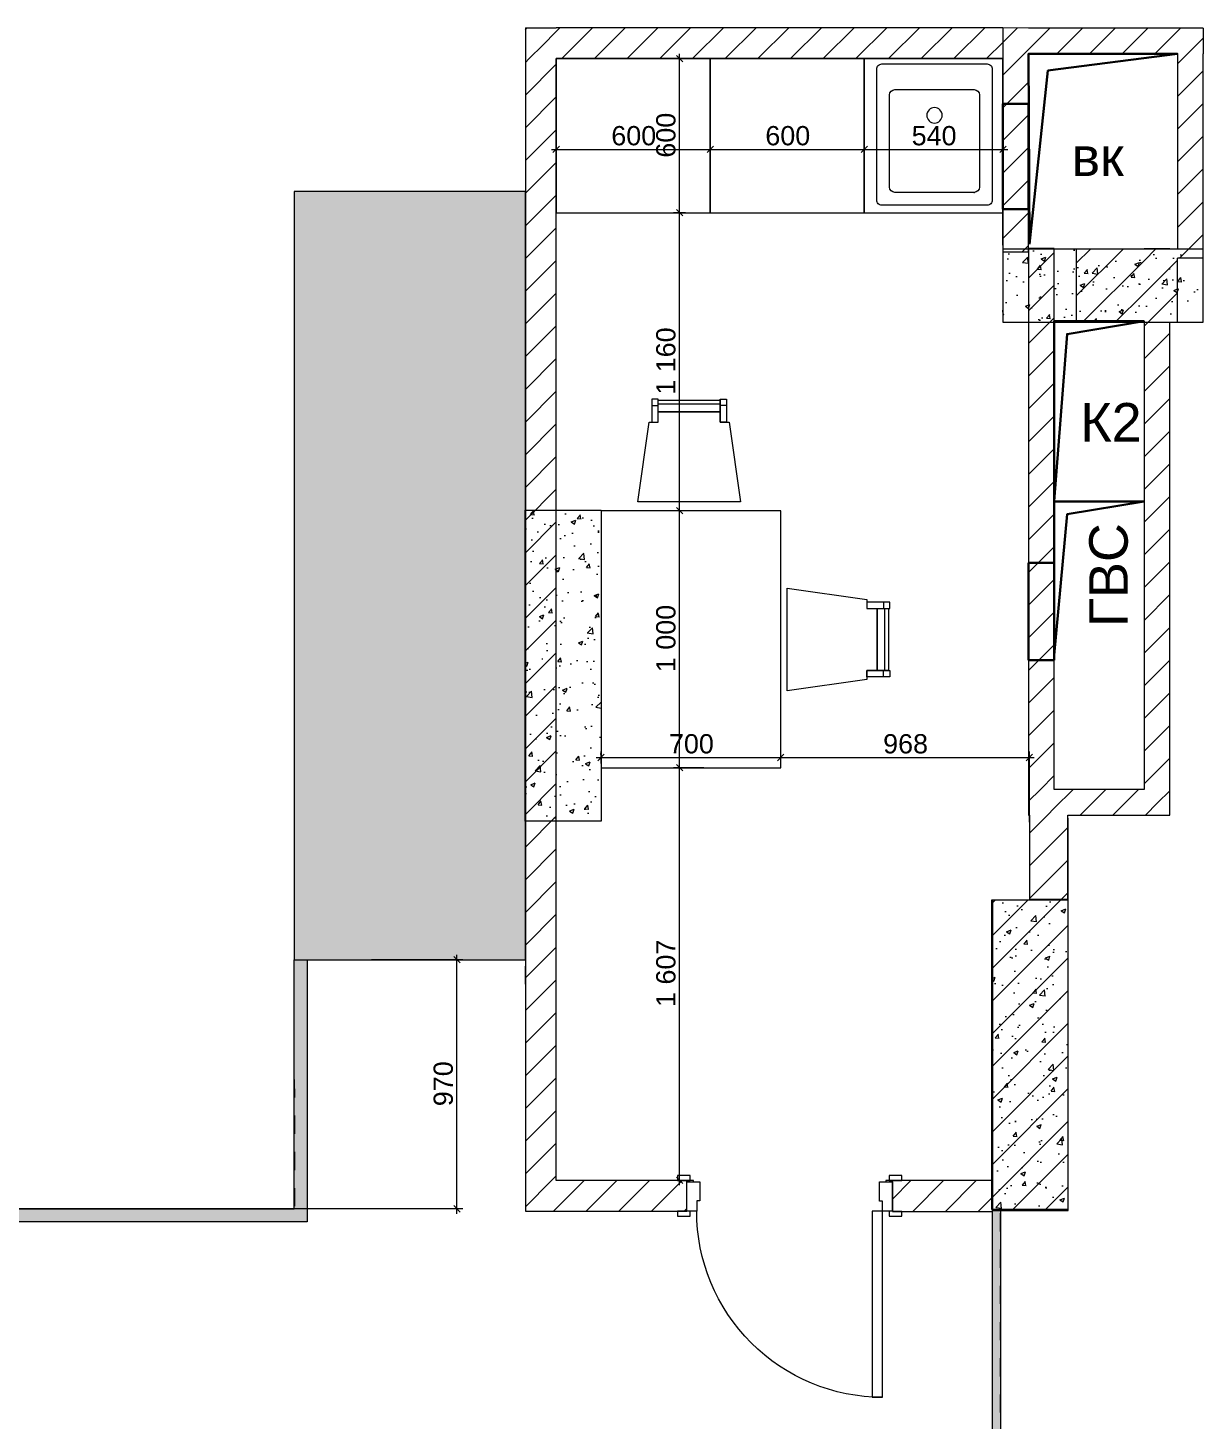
# Model space of a CAD drawing. Header units: millimetres. Extents: x 2336463 to 2579121, y 595385 to 778077.
# Drawn here: x 2428337 to 2432915, y 598859 to 604280 of the extents above; entities that cross this region are included whole.
import ezdxf

# ---------------------------------------------------------------- set-up
doc = ezdxf.new("R2010")
doc.units = ezdxf.units.MM
doc.header["$MEASUREMENT"] = 0
doc.linetypes.add('короткая штриховая', pattern=[141.111111, 70.555556, -70.555556])
for name, color, linetype in [('+возводимые стены', 7, 'Continuous'), ('1 Планировка', 7, 'Continuous'), ('1 Планировка размеры', 7, 'Continuous'), ('Интерьер - Мебель', 7, 'Continuous'), ('сит план', 7, 'Continuous')]:
    doc.layers.add(name, color=color, linetype=linetype)
for name, color, linetype, lineweight in [('+возводимые стены_Ном._пера__1', 7, 'Continuous', 13), ('+возводимые стены_Ном._пера__101', 252, 'Continuous', 5), ('1 Планировка_Ном._пера__1', 7, 'Continuous', 13), ('Двери ARCHICAD_Ном._пера__1', 7, 'Continuous', 13), ('Интерьер - Мебель_Ном._пера__1', 7, 'Continuous', 13), ('Конструктив - Стены Несущие_Ном._пера__21', 7, 'Continuous', 30), ('сит план_Ном._пера__1', 7, 'Continuous', 13), ('сит план_Ном._пера__21', 7, 'Continuous', 30)]:
    doc.layers.add(name, color=color, linetype=linetype, lineweight=lineweight)
for name, color, linetype, lineweight, true_color in [('+возводимые стены_Ном._пера__169', 7, 'Continuous', 5, 0x68b353), ('+возводимые стены_Ном._пера__242', 7, 'Continuous', 13, 0x1b55b5), ('1 Планировка размеры_Ном._пера__242', 7, 'Continuous', 13, 0x1b55b5), ('Интерьер - Мебель_Ном._пера__62', 7, 'Continuous', 25, 0xaaaaaa), ('сит план_Ном._пера__58', 7, 'Continuous', 5, 0xdf0000), ('сит план_Ном._пера__87', 7, 'Continuous', 20, 0x6a6a6a)]:
    doc.layers.add(name, color=color, linetype=linetype, lineweight=lineweight, true_color=true_color)
doc.styles.add('СГЕНЕРИР_СТИЛЬ_1', font='arial.ttf')
doc.dimstyles.new('СГЕНЕРИР_СТИЛЬ__1', dxfattribs={"dimtxt": 75, "dimasz": 23.75, "dimexe": 0.18, "dimexo": 300, "dimgap": 0, "dimtad": 1, "dimtih": 1, "dimtoh": 1, "dimdec": 0, "dimzin": 0, "dimdsep": 46, "dimtxsty": 'СГЕНЕРИР_СТИЛЬ_1', "dimblk": 'ARROWHEAD_6', "dimblk1": 'ARROWHEAD_6', "dimblk2": 'ARROWHEAD_6', "dimcen": 0.09, "dimclrd": 256, "dimclre": 256, "dimclrt": 256, "dimazin": 0, "dimtfac": 1, "dimtdec": 4, "dimtmove": 0, "dimatfit": 3, "dimfxl": 0, "dimtolj": 1, "dimtzin": 0, "dimarcsym": 0})
doc.dimstyles.new('СГЕНЕРИР_СТИЛЬ__2', dxfattribs={"dimtxt": 75, "dimasz": 23.75, "dimexe": 0.18, "dimexo": 300, "dimgap": 0, "dimtad": 1, "dimdec": 0, "dimzin": 0, "dimdsep": 46, "dimtxsty": 'СГЕНЕРИР_СТИЛЬ_1', "dimblk": 'ARROWHEAD_6', "dimblk1": 'ARROWHEAD_6', "dimblk2": 'ARROWHEAD_6', "dimcen": 0.09, "dimclrd": 256, "dimclre": 256, "dimclrt": 256, "dimazin": 0, "dimtfac": 1, "dimtdec": 4, "dimtmove": 0, "dimatfit": 3, "dimfxl": 0, "dimtolj": 1, "dimtzin": 0, "dimarcsym": 0})
pattern_1 = [(45, (2086872.015, 585813.69), (-63.639609, 63.639609), [])]
pattern_2 = [(50, (2086872.01, 585813.69), (-182.18467, 15.939086), [19.05, -209.55]), (355, (2086872.01, 585813.69), (-35.24342, 191.05685), [15.24, -167.64058]), (100.451445, (2086887.2, 585812.36), (146.94125, 175.11775), [16.19001, -178.09024]), (46.1842, (2086872.01, 585864.49), (-271.07904, 42.04233), [28.575, -314.325]), (96.63556, (2086894.6, 585860.98), (237.40413, 247.42612), [24.28502, -267.1356]), (351.18415, (2086872.01, 585864.49), (237.40413, 247.42612), [22.85997, -251.45973]), (21, (2086897.41, 585851.79), (-151.61439, 102.2652), [19.05, -209.55]), (326, (2086897.41, 585851.79), (61.80203, 184.18797), [15.24, -167.64]), (71.451445, (2086910.05, 585843.26), (213.41642, 81.92277), [16.19001, -178.08994]), (37.5, (2086872.015, 585813.686), (3.088603, 84.555039), [0, -165.608, 0, -170.18, 0, -168.275]), (7.5, (2086872.015, 585813.69), (66.819663, 100.180575), [0, -97.028, 0, -161.798, 0, -64.135]), (327.5, (2086815.37, 585813.686), (-135.590595, 5.728744), [0, -63.5, 0, -198.12, 0, -262.89]), (317.5, (2086789.97, 585813.69), (148.12918, 25.42649), [0, -82.55, 0, -131.572, 0, -186.69])]

# ---------------------------------------------------------------- blocks, each defined once
blk = doc.blocks.new('Перекрытие_143', base_point=(2430394.7, 603559.9))
at = {"layer": 'Интерьер - Мебель_Ном._пера__1', "color": 7, "linetype": 'Continuous', "lineweight": 13, "flags": 128}
blk.add_lwpolyline([(2430394.7, 603559.9), (2430994.7, 603559.9), (2430994.7, 604159.9), (2430394.7, 604159.9)], close=True, dxfattribs=at)
blk = doc.blocks.new('Перекрытие_144', base_point=(2430994.7, 603559.9))
at = {"layer": 'Интерьер - Мебель_Ном._пера__1', "color": 7, "linetype": 'Continuous', "lineweight": 13, "flags": 128}
blk.add_lwpolyline([(2430994.7, 603559.9), (2431594.7, 603559.9), (2431594.7, 604159.9), (2430994.7, 604159.9)], close=True, dxfattribs=at)
blk = doc.blocks.new('Перекрытие_145', base_point=(2431594.7, 603559.9))
at = {"layer": 'Интерьер - Мебель_Ном._пера__1', "color": 7, "linetype": 'Continuous', "lineweight": 13, "flags": 128}
blk.add_lwpolyline([(2431594.7, 603559.9), (2432134.7, 603559.9), (2432134.7, 604159.9), (2431594.7, 604159.9)], close=True, dxfattribs=at)
blk = doc.blocks.new('Перекрытие_146', base_point=(2430569.3, 602399.8))
at = {"layer": '1 Планировка_Ном._пера__1', "color": 7, "linetype": 'Continuous', "lineweight": 13, "flags": 128}
blk.add_lwpolyline([(2430569.3, 602399.8), (2430569.3, 601399.5), (2431269.3, 601399.5), (2431269.3, 602399.8)], close=True, dxfattribs=at)
blk = doc.blocks.new('Стена_537', base_point=(2432134.8, 604279.3))
at = {"layer": 'сит план_Ном._пера__87', "linetype": 'Continuous', "lineweight": 20, "true_color": 0x6a6a6a}
h = blk.add_hatch(dxfattribs=at)
h.set_pattern_fill('Блоки_Бетонные_Эффективные', color=251, style=0, pattern_type=2)
h.set_pattern_definition(pattern_1)
h.paths.add_polyline_path([(2432134.8, 604279.3), (2432134.2, 603408), (2432234.2, 603407.9), (2432234.8, 604279.2)])
at = {"layer": 'сит план_Ном._пера__1', "color": 7, "linetype": 'Continuous', "lineweight": 13, "flags": 128}
for points in [[(2432134.8, 604279.3), (2432134.2, 603408)], [(2432234.8, 604279.2), (2432134.8, 604279.3)], [(2432234.8, 604278.7), (2432234.8, 604279.2)], [(2432234.2, 603407.9), (2432234.8, 604178.7)], [(2432134.2, 603408), (2432234.2, 603407.9)]]:
    blk.add_lwpolyline(points, dxfattribs=at)
blk = doc.blocks.new('Стена_538', base_point=(2432134.8, 604278.7))
at = {"layer": 'сит план_Ном._пера__87', "linetype": 'Continuous', "lineweight": 20, "true_color": 0x6a6a6a}
h = blk.add_hatch(dxfattribs=at)
h.set_pattern_fill('Блоки_Бетонные_Эффективные', color=251, style=0, pattern_type=2)
h.set_pattern_definition(pattern_1)
h.paths.add_polyline_path([(2432814.7, 604278.7), (2432234.8, 604278.7), (2432234.8, 604178.7), (2432814.7, 604178.7)])
h = blk.add_hatch(dxfattribs=at)
h.set_pattern_fill('Блоки_Бетонные_Эффективные', color=251, style=0, pattern_type=2)
h.set_pattern_definition(pattern_1)
h.paths.add_polyline_path([(2432814.7, 604178.7), (2432914.7, 604178.7), (2432914.7, 604278.7)])
h = blk.add_hatch(dxfattribs=at)
h.set_pattern_fill('Блоки_Бетонные_Эффективные', color=251, style=0, pattern_type=2)
h.set_pattern_definition(pattern_1)
h.paths.add_polyline_path([(2432814.7, 604178.7), (2432914.7, 604278.7), (2432814.7, 604278.7)])
at = {"layer": 'сит план_Ном._пера__1', "color": 7, "linetype": 'Continuous', "lineweight": 13, "flags": 128}
for points in [[(2432914.7, 604278.7), (2432234.8, 604278.7)], [(2432914.7, 604278.7), (2432914.7, 604178.7)], [(2432234.8, 604178.7), (2432814.7, 604178.7)]]:
    blk.add_lwpolyline(points, dxfattribs=at)
blk = doc.blocks.new('Стена_539', base_point=(2432914.7, 604278.7))
at = {"layer": 'сит план_Ном._пера__87', "linetype": 'Continuous', "lineweight": 20, "true_color": 0x6a6a6a}
h = blk.add_hatch(dxfattribs=at)
h.set_pattern_fill('Блоки_Бетонные_Эффективные', color=251, style=0, pattern_type=2)
h.set_pattern_definition(pattern_1)
h.paths.add_polyline_path([(2432814.7, 604178.7), (2432814.5, 603383.7), (2432914.5, 603383.6), (2432914.7, 604178.7)])
at = {"layer": 'сит план_Ном._пера__1', "color": 7, "linetype": 'Continuous', "lineweight": 13, "flags": 128}
for points in [[(2432814.7, 604178.7), (2432814.6, 603418.7)], [(2432914.5, 603383.6), (2432914.7, 604178.7)], [(2432914.5, 603383.6), (2432814.5, 603383.7)]]:
    blk.add_lwpolyline(points, dxfattribs=at)
blk = doc.blocks.new('Стена_540', base_point=(2432420.7, 603418.7))
at = {"layer": 'сит план_Ном._пера__87', "linetype": 'Continuous', "lineweight": 20, "true_color": 0x6a6a6a}
h = blk.add_hatch(dxfattribs=at)
h.set_pattern_fill('Блоки_Бетонные_Эффективные', color=251, style=0, pattern_type=2)
h.set_pattern_definition(pattern_1)
h.paths.add_polyline_path([(2432684.7, 603133.7), (2432684.7, 603418.7), (2432420.7, 603418.7), (2432420.6, 603133.7)])
h = blk.add_hatch(dxfattribs=at)
h.set_pattern_fill('Блоки_Бетонные_Эффективные', color=251, style=0, pattern_type=2)
h.set_pattern_definition(pattern_1)
h.paths.add_polyline_path([(2432814.5, 603133.7), (2432814.6, 603418.7), (2432784.7, 603418.7), (2432784.7, 603133.7)])
at = {"layer": 'сит план_Ном._пера__1', "color": 7, "linetype": 'Continuous', "lineweight": 13, "flags": 128}
for points in [[(2432420.7, 603418.7), (2432420.6, 603133.7)], [(2432684.7, 603418.7), (2432420.7, 603418.7)], [(2432814.6, 603418.7), (2432784.7, 603418.7)], [(2432814.5, 603133.7), (2432814.5, 603383.7)], [(2432420.6, 603133.7), (2432684.7, 603133.7)], [(2432784.7, 603133.7), (2432814.5, 603133.7)]]:
    blk.add_lwpolyline(points, dxfattribs=at)
blk = doc.blocks.new('Стена_541', base_point=(2432234.7, 603420.7))
at = {"layer": 'сит план_Ном._пера__87', "linetype": 'Continuous', "lineweight": 20, "true_color": 0x6a6a6a}
h = blk.add_hatch(dxfattribs=at)
h.set_pattern_fill('Блоки_Бетонные_Эффективные', color=251, style=0, pattern_type=2)
h.set_pattern_definition(pattern_1)
h.paths.add_polyline_path([(2432334.7, 601314.7), (2432334.7, 603420.7), (2432234.7, 603420.7), (2432234.7, 601314.7)])
h = blk.add_hatch(dxfattribs=at)
h.set_pattern_fill('Блоки_Бетонные_Эффективные', color=251, style=0, pattern_type=2)
h.set_pattern_definition(pattern_1)
h.paths.add_polyline_path([(2432334.7, 601314.7), (2432234.7, 601214.7), (2432334.7, 601214.7)])
h = blk.add_hatch(dxfattribs=at)
h.set_pattern_fill('Блоки_Бетонные_Эффективные', color=251, style=0, pattern_type=2)
h.set_pattern_definition(pattern_1)
h.paths.add_polyline_path([(2432334.7, 601314.7), (2432234.7, 601314.7), (2432234.7, 601214.7)])
at = {"layer": 'сит план_Ном._пера__1', "color": 7, "linetype": 'Continuous', "lineweight": 13, "flags": 128}
for points in [[(2432234.7, 603420.7), (2432234.7, 601214.7)], [(2432334.7, 603420.7), (2432234.7, 603420.7)], [(2432334.7, 601314.7), (2432334.7, 603420.7)]]:
    blk.add_lwpolyline(points, dxfattribs=at)
blk = doc.blocks.new('Стена_542', base_point=(2432234.7, 601214.7))
at = {"layer": 'сит план_Ном._пера__87', "linetype": 'Continuous', "lineweight": 20, "true_color": 0x6a6a6a}
h = blk.add_hatch(dxfattribs=at)
h.set_pattern_fill('Блоки_Бетонные_Эффективные', color=251, style=0, pattern_type=2)
h.set_pattern_definition(pattern_1)
h.paths.add_polyline_path([(2432334.7, 601214.7), (2432684.7, 601214.7), (2432684.7, 601314.7), (2432334.7, 601314.7)])
h = blk.add_hatch(dxfattribs=at)
h.set_pattern_fill('Блоки_Бетонные_Эффективные', color=251, style=0, pattern_type=2)
h.set_pattern_definition(pattern_1)
h.paths.add_polyline_path([(2432784.7, 601314.7), (2432684.7, 601314.7), (2432784.7, 601214.7)])
h = blk.add_hatch(dxfattribs=at)
h.set_pattern_fill('Блоки_Бетонные_Эффективные', color=251, style=0, pattern_type=2)
h.set_pattern_definition(pattern_1)
h.paths.add_polyline_path([(2432784.7, 601214.7), (2432684.7, 601314.7), (2432684.7, 601214.7)])
at = {"layer": 'сит план_Ном._пера__1', "color": 7, "linetype": 'Continuous', "lineweight": 13, "flags": 128}
for points in [[(2432684.7, 601314.7), (2432334.7, 601314.7)], [(2432784.7, 601214.7), (2432784.7, 601314.7)], [(2432234.7, 601214.7), (2432237.7, 601214.7)], [(2432387.7, 601214.7), (2432784.7, 601214.7)]]:
    blk.add_lwpolyline(points, dxfattribs=at)
blk = doc.blocks.new('Стена_543', base_point=(2432784.7, 601214.7))
at = {"layer": 'сит план_Ном._пера__87', "linetype": 'Continuous', "lineweight": 20, "true_color": 0x6a6a6a}
h = blk.add_hatch(dxfattribs=at)
h.set_pattern_fill('Блоки_Бетонные_Эффективные', color=251, style=0, pattern_type=2)
h.set_pattern_definition(pattern_1)
h.paths.add_polyline_path([(2432784.7, 601314.7), (2432784.7, 603420.7), (2432684.7, 603420.7), (2432684.7, 601314.7)])
at = {"layer": 'сит план_Ном._пера__1', "color": 7, "linetype": 'Continuous', "lineweight": 13, "flags": 128}
for points in [[(2432684.7, 603420.7), (2432784.7, 603420.7)], [(2432684.7, 603133.7), (2432684.7, 601314.7)], [(2432784.7, 601314.7), (2432784.7, 603133.7)]]:
    blk.add_lwpolyline(points, dxfattribs=at)
blk = doc.blocks.new('Стена_544', base_point=(2432093.9, 600883.5))
at = {"layer": 'сит план_Ном._пера__87', "linetype": 'Continuous', "lineweight": 20, "true_color": 0x6a6a6a}
h = blk.add_hatch(dxfattribs=at)
h.set_pattern_fill('Блоки_Бетонные_Эффективные', color=251, style=0, pattern_type=2)
h.set_pattern_definition(pattern_1)
h.paths.add_polyline_path([(2432093.9, 600883.5), (2432093.9, 599675.5), (2432388.9, 599675.5), (2432388.9, 600883.5)])
at = {"layer": 'сит план_Ном._пера__1', "color": 7, "linetype": 'Continuous', "lineweight": 13, "flags": 128}
for points in [[(2432093.9, 600883.5), (2432093.9, 599675.5)], [(2432388.9, 600883.5), (2432093.9, 600883.5)], [(2432388.9, 599675.5), (2432388.9, 600883.5)], [(2432093.9, 599675.5), (2432388.9, 599675.5)]]:
    blk.add_lwpolyline(points, dxfattribs=at)
blk = doc.blocks.new('Стена_559', base_point=(2432387.7, 600887.5))
at = {"layer": '+возводимые стены_Ном._пера__169', "linetype": 'Continuous', "lineweight": 5, "true_color": 0x68b353}
h = blk.add_hatch(dxfattribs=at)
h.set_pattern_fill('Блоки_Бетонные_Эффективные', color=85, style=0, pattern_type=2)
h.set_pattern_definition(pattern_1)
h.paths.add_polyline_path([(2432387.7, 600887.5), (2432387.7, 601214.7), (2432237.7, 601214.7), (2432237.7, 600887.5)])
at = {"layer": '+возводимые стены_Ном._пера__101', "color": 252, "linetype": 'Continuous', "lineweight": 5, "flags": 128}
for points in [[(2432237.7, 601214.7), (2432237.7, 600887.5)], [(2432387.7, 600887.5), (2432387.7, 601214.7)], [(2432237.7, 600887.5), (2432387.7, 600887.5)]]:
    blk.add_lwpolyline(points, dxfattribs=at)
blk = doc.blocks.new('Стена_560', base_point=(2430394.7, 599672.8))
at = {"layer": '+возводимые стены_Ном._пера__169', "linetype": 'Continuous', "lineweight": 5, "true_color": 0x68b353}
h = blk.add_hatch(dxfattribs=at)
h.set_pattern_fill('Блоки_Бетонные_Эффективные', color=85, style=0, pattern_type=2)
h.set_pattern_definition(pattern_1)
h.paths.add_polyline_path([(2430394.7, 604279.9), (2430274.7, 604279.9), (2430394.7, 604159.9)])
h = blk.add_hatch(dxfattribs=at)
h.set_pattern_fill('Блоки_Бетонные_Эффективные', color=85, style=0, pattern_type=2)
h.set_pattern_definition(pattern_1)
h.paths.add_polyline_path([(2430274.7, 604159.9), (2430394.7, 604159.9), (2430274.7, 604279.9)])
h = blk.add_hatch(dxfattribs=at)
h.set_pattern_fill('Блоки_Бетонные_Эффективные', color=85, style=0, pattern_type=2)
h.set_pattern_definition(pattern_1)
h.paths.add_polyline_path([(2430274.7, 604159.9), (2430274.7, 599792.9), (2430394.7, 599792.8), (2430394.7, 604159.9)])
h = blk.add_hatch(dxfattribs=at)
h.set_pattern_fill('Блоки_Бетонные_Эффективные', color=85, style=0, pattern_type=2)
h.set_pattern_definition(pattern_1)
h.paths.add_polyline_path([(2430394.7, 599792.8), (2430274.7, 599792.9), (2430274.7, 599672.9)])
h = blk.add_hatch(dxfattribs=at)
h.set_pattern_fill('Блоки_Бетонные_Эффективные', color=85, style=0, pattern_type=2)
h.set_pattern_definition(pattern_1)
h.paths.add_polyline_path([(2430394.7, 599792.8), (2430274.7, 599672.9), (2430394.7, 599672.8)])
at = {"layer": '+возводимые стены_Ном._пера__101', "color": 252, "linetype": 'Continuous', "lineweight": 5, "flags": 128}
for points in [[(2430274.7, 604279.9), (2430394.7, 604279.9)], [(2430274.7, 604279.9), (2430274.7, 599672.9)], [(2430394.7, 599792.8), (2430394.7, 604159.9)], [(2430274.7, 599672.9), (2430394.7, 599672.8)]]:
    blk.add_lwpolyline(points, dxfattribs=at)
blk = doc.blocks.new('Стена_562', base_point=(2432134.8, 604279.9))
at = {"layer": '+возводимые стены_Ном._пера__169', "linetype": 'Continuous', "lineweight": 5, "true_color": 0x68b353}
h = blk.add_hatch(dxfattribs=at)
h.set_pattern_fill('Блоки_Бетонные_Эффективные', color=85, style=0, pattern_type=2)
h.set_pattern_definition(pattern_1)
h.paths.add_polyline_path([(2430394.7, 604159.9), (2432134.8, 604159.9), (2432134.8, 604279.9), (2430394.7, 604279.9)])
at = {"layer": '+возводимые стены_Ном._пера__101', "color": 252, "linetype": 'Continuous', "lineweight": 5, "flags": 128}
for points in [[(2432134.8, 604279.9), (2430394.7, 604279.9)], [(2432134.8, 604279.9), (2432134.8, 604159.9)], [(2430394.7, 604159.9), (2432134.8, 604159.9)]]:
    blk.add_lwpolyline(points, dxfattribs=at)
blk = doc.blocks.new('Однопольная Дверь 25_4')
at = {"layer": 'Двери ARCHICAD_Ном._пера__1', "color": 7, "linetype": 'Continuous', "lineweight": 13}
for p, q in [((322, 0), (322, 724)), ((322, 724), (362, 724)), ((362, 724), (362, 0)), ((-437, 0), (-437, 19)), ((-437, 19), (-387, 19)), ((-387, 0), (-437, 0)), ((-400, 0), (-437, 0)), ((-400, 0), (-437, 0)), ((-362, 0), (-400, 0)), ((-400, 0), (-400, -115)), ((-400, 0), (-400, -115)), ((-400, 0), (-400, -115)), ((-387, 19), (-387, 0)), ((-362, -40), (-362, 0)), ((362, 0), (322, 0)), ((400, 0), (362, 0)), ((362, 0), (362, -40)), ((387, 19), (437, 19)), ((387, 0), (387, 19)), ((437, 0), (387, 0)), ((400, -115), (400, 0)), ((400, 0), (400, -115)), ((400, 0), (400, -115)), ((400, 0), (437, 0)), ((400, 0), (437, 0)), ((437, 19), (437, 0)), ((-350, -40), (-362, -40)), ((-350, -115), (-350, -40)), ((362, -40), (350, -40)), ((350, -40), (350, -115)), ((-437, -139), (-437, -120)), ((-437, -120), (-387, -120)), ((-400, -120), (-437, -120)), ((-400, -120), (-437, -120)), ((-387, -139), (-437, -139)), ((-400, -120), (-400, -115)), ((-400, -115), (-375, -115)), ((-400, -115), (-350, -115)), ((-400, -115), (-400, -120)), ((-400, -115), (-400, -120)), ((-375, -120), (-400, -120)), ((-387, -120), (-387, -139)), ((-375, -115), (-375, -120)), ((350, -115), (400, -115)), ((375, -120), (375, -115)), ((375, -115), (400, -115)), ((400, -120), (375, -120)), ((387, -120), (437, -120)), ((387, -139), (387, -120)), ((437, -139), (387, -139)), ((400, -115), (400, -120)), ((400, -115), (400, -120)), ((400, -115), (400, -120)), ((400, -120), (437, -120)), ((400, -120), (437, -120)), ((437, -120), (437, -139))]:
    blk.add_line(p, q, dxfattribs=at)
blk.add_arc((362, 0), 724, 90, 180, dxfattribs=at)
blk = doc.blocks.new('Стена_565', base_point=(2430394.7, 599672.8))
at = {"layer": '+возводимые стены_Ном._пера__169', "linetype": 'Continuous', "lineweight": 5, "true_color": 0x68b353}
h = blk.add_hatch(dxfattribs=at)
h.set_pattern_fill('Блоки_Бетонные_Эффективные', color=85, style=0, pattern_type=2)
h.set_pattern_definition(pattern_1)
h.paths.add_polyline_path([(2430394.7, 599672.8), (2430904.1, 599672.6), (2430904.2, 599792.6), (2430394.7, 599792.8)])
h = blk.add_hatch(dxfattribs=at)
h.set_pattern_fill('Блоки_Бетонные_Эффективные', color=85, style=0, pattern_type=2)
h.set_pattern_definition(pattern_1)
h.paths.add_polyline_path([(2431704.1, 599672.3), (2432093.6, 599672.2), (2432093.6, 599792.2), (2431704.2, 599792.3)])
at = {"layer": '+возводимые стены_Ном._пера__101', "color": 252, "linetype": 'Continuous', "lineweight": 5}
for p, q in [((2430904.2, 599792.6), (2430867.2, 599792.6)), ((2430904.1, 599672.6), (2430904.2, 599787.6)), ((2430904.2, 599787.6), (2430904.2, 599792.6)), ((2431704.1, 599672.3), (2431704.2, 599787.3)), ((2431704.2, 599792.3), (2431741.2, 599792.3)), ((2431704.2, 599787.3), (2431704.2, 599792.3)), ((2430904.1, 599672.6), (2430867.1, 599672.6)), ((2431704.1, 599672.3), (2431741.1, 599672.3))]:
    blk.add_line(p, q, dxfattribs=at)
at = {"layer": '+возводимые стены_Ном._пера__101', "color": 252, "linetype": 'Continuous', "lineweight": 5, "flags": 128}
for points in [[(2430904.2, 599792.6), (2430394.7, 599792.8)], [(2432093.6, 599792.2), (2431704.2, 599792.3)], [(2432093.6, 599672.2), (2432093.6, 599792.2)], [(2430394.7, 599672.8), (2430904.1, 599672.6)], [(2431704.1, 599672.3), (2432093.6, 599672.2)]]:
    blk.add_lwpolyline(points, dxfattribs=at)
at = {"layer": 'Двери ARCHICAD_Ном._пера__1', "color": 7, "linetype": 'Continuous', "lineweight": 13, "xscale": -1, "zscale": 1000, "rotation": 179.978115792161}
blk.add_blockref('Однопольная Дверь 25_4', (2431304.1, 599672.5), dxfattribs=at)
blk = doc.blocks.new('Мойка Обычная 25_3')
at = {"layer": 'Интерьер - Мебель_Ном._пера__1', "color": 7, "linetype": 'Continuous', "lineweight": 13}
for p, q in [((380, 450), (70, 450)), ((50, 430), (50, 70)), ((400, 70), (400, 430)), ((70, 50), (380, 50))]:
    blk.add_line(p, q, dxfattribs=at)
at = {"layer": 'Интерьер - Мебель_Ном._пера__1', "color": 7, "linetype": 'Continuous', "lineweight": 13, "flags": 128}
blk.add_lwpolyline([(20, 0), (430, 0, 0.414214), (450, 20), (450, 530, 0.414214), (430, 550), (20, 550, 0.414214), (0, 530), (0, 20, 0.414214)], format="xyb", close=True, dxfattribs=at)
at = {"layer": 'Интерьер - Мебель_Ном._пера__1', "color": 7, "linetype": 'Continuous', "lineweight": 13}
blk.add_circle((225, 350), 30, dxfattribs=at)
for centre, start, end in [((70, 430), 90, 180), ((380, 430), 0, 90), ((70, 70), 180, 270), ((380, 70), 270, 0)]:
    blk.add_arc(centre, 20, start, end, dxfattribs=at)
blk.add_point((70, 50), dxfattribs=at)
blk = doc.blocks.new('Обеденный Стул 01 25')
at = {"layer": '1 Планировка_Ном._пера__1', "color": 7, "linetype": 'Continuous', "lineweight": 13}
for p, q in [((79.4, 380), (320.6, 380)), ((54.4, 375), (79.4, 375)), ((345.6, 375), (320.6, 375))]:
    blk.add_line(p, q, dxfattribs=at)
at = {"layer": '1 Планировка_Ном._пера__1', "color": 7, "linetype": 'Continuous', "lineweight": 13, "flags": 128}
for points in [[(54.4, 310), (79.4, 310), (79.4, 400), (54.4, 400)], [(79.4, 350), (320.6, 350), (320.6, 395), (79.4, 395)], [(345.6, 310), (320.6, 310), (320.6, 400), (345.6, 400)], [(0, 0), (400, 0), (355.7, 310), (320.6, 310), (320.6, 350), (79.4, 350), (79.4, 310), (44.3, 310)]]:
    blk.add_lwpolyline(points, close=True, dxfattribs=at)
blk = doc.blocks.new('*D3243', base_point=(2086872, 585813.7))
at = {"layer": '1 Планировка размеры_Ном._пера__242', "color": 152, "linetype": 'Continuous', "lineweight": 13, "true_color": 0x1b55b5}
for p, q in [((2430376, 603806.5), (2430394.7, 603806.5)), ((2430407.2, 603819), (2430382.2, 603794)), ((2430394.7, 599972.8), (2430394.7, 603830)), ((2430394.7, 603806.5), (2430994.7, 603806.5)), ((2431007.2, 603819), (2430982.2, 603794)), ((2430994.7, 603783.1), (2430994.7, 603830))]:
    blk.add_line(p, q, dxfattribs=at)
at = {"layer": '1 Планировка размеры_Ном._пера__242', "color": 152, "lineweight": 13, "true_color": 0x1b55b5, "insert": (2430609.4, 603821.5), "char_height": 75, "attachment_point": 7, "style": 'СГЕНЕРИР_СТИЛЬ_1'}
blk.add_mtext('\\A1;{\\pql;\\fArial|b0|i0|c204|p38;600}', dxfattribs=at)
blk = doc.blocks.new('ARROWHEAD_6')
at = {"color": 0, "linetype": 'Continuous', "lineweight": 0}
for p, q in [((0, 0), (-1, 0)), ((-0.5, -0.5), (0.5, 0.5))]:
    blk.add_line(p, q, dxfattribs=at)
blk = doc.blocks.new('*D3244', base_point=(2086872, 585813.7))
at = {"layer": '1 Планировка размеры_Ном._пера__242', "color": 152, "linetype": 'Continuous', "lineweight": 13, "true_color": 0x1b55b5}
for p, q in [((2431007.2, 603819), (2430982.2, 603794)), ((2430994.7, 603783.1), (2430994.7, 603830)), ((2430994.7, 603806.5), (2431594.7, 603806.5)), ((2431607.2, 603819), (2431582.2, 603794)), ((2431594.7, 603783.1), (2431594.7, 603830))]:
    blk.add_line(p, q, dxfattribs=at)
at = {"layer": '1 Планировка размеры_Ном._пера__242', "color": 152, "lineweight": 13, "true_color": 0x1b55b5, "insert": (2431209.4, 603821.5), "char_height": 75, "attachment_point": 7, "style": 'СГЕНЕРИР_СТИЛЬ_1'}
blk.add_mtext('\\A1;{\\pql;\\fArial|b0|i0|c204|p38;600}', dxfattribs=at)
blk = doc.blocks.new('*D3245', base_point=(2086872, 585813.7))
at = {"layer": '1 Планировка размеры_Ном._пера__242', "color": 152, "linetype": 'Continuous', "lineweight": 13, "true_color": 0x1b55b5}
for p, q in [((2431607.2, 603819), (2431582.2, 603794)), ((2431594.7, 603783.1), (2431594.7, 603830)), ((2431594.7, 603806.5), (2432134.7, 603806.5)), ((2432122.2, 603794), (2432147.2, 603819)), ((2432134.7, 603433.7), (2432134.7, 603830)), ((2432134.7, 603806.5), (2432153.5, 603806.5))]:
    blk.add_line(p, q, dxfattribs=at)
at = {"layer": '1 Планировка размеры_Ном._пера__242', "color": 152, "lineweight": 13, "true_color": 0x1b55b5, "insert": (2431779.3, 603821.5), "char_height": 75, "attachment_point": 7, "style": 'СГЕНЕРИР_СТИЛЬ_1'}
blk.add_mtext('\\A1;{\\pql;\\fArial|b0|i0|c204|p38;540}', dxfattribs=at)
blk = doc.blocks.new('*D3246', base_point=(2086872, 585813.7))
at = {"layer": '1 Планировка размеры_Ном._пера__242', "color": 152, "linetype": 'Continuous', "lineweight": 13, "true_color": 0x1b55b5}
for p, q in [((2430569.3, 601415.6), (2430569.3, 601462.5)), ((2431269.3, 601415.6), (2431269.3, 601462.5)), ((2430550.6, 601439.1), (2430569.3, 601439.1)), ((2430581.8, 601451.6), (2430556.8, 601426.6)), ((2430569.3, 601439.1), (2431269.3, 601439.1)), ((2431281.8, 601451.6), (2431256.8, 601426.6))]:
    blk.add_line(p, q, dxfattribs=at)
at = {"layer": '1 Планировка размеры_Ном._пера__242', "color": 152, "lineweight": 13, "true_color": 0x1b55b5, "insert": (2430834, 601454.1), "char_height": 75, "attachment_point": 7, "style": 'СГЕНЕРИР_СТИЛЬ_1'}
blk.add_mtext('\\A1;{\\pql;\\fArial|b0|i0|c204|p38;700}', dxfattribs=at)
blk = doc.blocks.new('*D3247', base_point=(2086872, 585813.7))
at = {"layer": '1 Планировка размеры_Ном._пера__242', "color": 152, "linetype": 'Continuous', "lineweight": 13, "true_color": 0x1b55b5}
for p, q in [((2431269.3, 601415.6), (2431269.3, 601462.5)), ((2432237.7, 601187.5), (2432237.7, 601462.5)), ((2431281.8, 601451.6), (2431256.8, 601426.6)), ((2431269.3, 601439.1), (2432237.7, 601439.1)), ((2432225.2, 601426.6), (2432250.2, 601451.6)), ((2432237.7, 601439.1), (2432256.5, 601439.1))]:
    blk.add_line(p, q, dxfattribs=at)
at = {"layer": '1 Планировка размеры_Ном._пера__242', "color": 152, "lineweight": 13, "true_color": 0x1b55b5, "insert": (2431668.2, 601454.1), "char_height": 75, "attachment_point": 7, "style": 'СГЕНЕРИР_СТИЛЬ_1'}
blk.add_mtext('\\A1;{\\pql;\\fArial|b0|i0|c204|p38;968}', dxfattribs=at)
blk = doc.blocks.new('*D3251', base_point=(2086872, 585813.7))
at = {"layer": '1 Планировка размеры_Ном._пера__242', "color": 152, "linetype": 'Continuous', "lineweight": 13, "true_color": 0x1b55b5}
for p, q in [((2430862.7, 601412), (2430887.7, 601387)), ((2430969.3, 601399.5), (2430851.8, 601399.5)), ((2430875.2, 599792.8), (2430875.2, 601399.5)), ((2430898.7, 599792.8), (2430694.7, 599792.8)), ((2430862.7, 599805.3), (2430887.7, 599780.3)), ((2430875.2, 599774.1), (2430875.2, 599792.8))]:
    blk.add_line(p, q, dxfattribs=at)
at = {"layer": '1 Планировка размеры_Ном._пера__242', "color": 152, "lineweight": 13, "true_color": 0x1b55b5, "insert": (2430860.2, 600467.9), "char_height": 75, "attachment_point": 7, "rotation": 90, "style": 'СГЕНЕРИР_СТИЛЬ_1'}
blk.add_mtext('\\A1;{\\pql;\\fArial|b0|i0|c204|p38;1\xa0607}', dxfattribs=at)
blk = doc.blocks.new('*D3252', base_point=(2086872, 585813.7))
at = {"layer": '1 Планировка размеры_Ном._пера__242', "color": 152, "linetype": 'Continuous', "lineweight": 13, "true_color": 0x1b55b5}
for p, q in [((2430969.3, 602399.8), (2430851.8, 602399.8)), ((2430862.7, 602412.3), (2430887.7, 602387.3)), ((2430875.2, 601399.5), (2430875.2, 602399.8)), ((2430862.7, 601412), (2430887.7, 601387)), ((2430969.3, 601399.5), (2430851.8, 601399.5))]:
    blk.add_line(p, q, dxfattribs=at)
at = {"layer": '1 Планировка размеры_Ном._пера__242', "color": 152, "lineweight": 13, "true_color": 0x1b55b5, "insert": (2430860.2, 601771.4), "char_height": 75, "attachment_point": 7, "rotation": 90, "style": 'СГЕНЕРИР_СТИЛЬ_1'}
blk.add_mtext('\\A1;{\\pql;\\fArial|b0|i0|c204|p38;1\xa0000}', dxfattribs=at)
blk = doc.blocks.new('*D3253', base_point=(2086872, 585813.7))
at = {"layer": '1 Планировка размеры_Ном._пера__242', "color": 152, "linetype": 'Continuous', "lineweight": 13, "true_color": 0x1b55b5}
for p, q in [((2430898.7, 603559.9), (2430851.8, 603559.9)), ((2430862.7, 603572.4), (2430887.7, 603547.4)), ((2430875.2, 602399.8), (2430875.2, 603559.9)), ((2430969.3, 602399.8), (2430851.8, 602399.8)), ((2430862.7, 602412.3), (2430887.7, 602387.3))]:
    blk.add_line(p, q, dxfattribs=at)
at = {"layer": '1 Планировка размеры_Ном._пера__242', "color": 152, "lineweight": 13, "true_color": 0x1b55b5, "insert": (2430860.2, 602851.6), "char_height": 75, "attachment_point": 7, "rotation": 90, "style": 'СГЕНЕРИР_СТИЛЬ_1'}
blk.add_mtext('\\A1;{\\pql;\\fArial|b0|i0|c204|p38;1\xa0160}', dxfattribs=at)
blk = doc.blocks.new('*D3254', base_point=(2086872, 585813.7))
at = {"layer": '1 Планировка размеры_Ном._пера__242', "color": 152, "linetype": 'Continuous', "lineweight": 13, "true_color": 0x1b55b5}
for p, q in [((2430887.7, 604147.4), (2430862.7, 604172.4)), ((2430875.2, 604159.9), (2430875.2, 604178.6)), ((2430898.7, 604159.9), (2430851.8, 604159.9)), ((2430875.2, 603559.9), (2430875.2, 604159.9)), ((2430898.7, 603559.9), (2430851.8, 603559.9)), ((2430862.7, 603572.4), (2430887.7, 603547.4))]:
    blk.add_line(p, q, dxfattribs=at)
at = {"layer": '1 Планировка размеры_Ном._пера__242', "color": 152, "lineweight": 13, "true_color": 0x1b55b5, "insert": (2430860.2, 603774.5), "char_height": 75, "attachment_point": 7, "rotation": 90, "style": 'СГЕНЕРИР_СТИЛЬ_1'}
blk.add_mtext('\\A1;{\\pql;\\fArial|b0|i0|c204|p38;600}', dxfattribs=at)
blk = doc.blocks.new('*D3287', base_point=(2086872, 585813.7))
at = {"layer": '1 Планировка размеры_Ном._пера__242', "color": 152, "linetype": 'Continuous', "lineweight": 13, "true_color": 0x1b55b5}
for p, q in [((2430031.7, 600652.1), (2429674.7, 600652.1)), ((2430020.7, 600639.6), (2429995.7, 600664.6)), ((2430008.2, 600652.1), (2430008.2, 600670.8)), ((2430008.2, 599682), (2430008.2, 600652.1)), ((2430031.7, 599682), (2425199.7, 599682)), ((2429995.7, 599694.5), (2430020.7, 599669.5)), ((2430008.2, 599663.2), (2430008.2, 599682))]:
    blk.add_line(p, q, dxfattribs=at)
at = {"layer": '1 Планировка размеры_Ном._пера__242', "color": 152, "lineweight": 13, "true_color": 0x1b55b5, "insert": (2429993.2, 600081.7), "char_height": 75, "attachment_point": 7, "rotation": 90, "style": 'СГЕНЕРИР_СТИЛЬ_1'}
blk.add_mtext('\\A1;{\\pql;\\fArial|b0|i0|c204|p38;970}', dxfattribs=at)

msp = doc.modelspace()

# ---------------------------------------------------------------- hatches: boundary and pattern name
at = {"layer": '+возводимые стены_Ном._пера__242', "linetype": 'Continuous', "lineweight": 0, "true_color": 0xc6d4ec}
for points in [[(2424899.7, 599682), (2429374.7, 599682), (2429374.7, 600652.1), (2429424.9, 600652.1), (2429424.9, 599682), (2429424.9, 599632), (2424899.7, 599632)], [(2432125.1, 598465.2), (2432093.9, 598465.2), (2432093.9, 599675.5), (2432125.1, 599675.5)]]:
    msp.add_hatch(color=254, dxfattribs=at).paths.add_polyline_path(points)
at = {"layer": 'сит план_Ном._пера__1', "linetype": 'Continuous', "lineweight": 13}
h = msp.add_hatch(dxfattribs=at)
h.set_pattern_fill('AR_CONC', style=0, pattern_type=2)
h.set_pattern_definition(pattern_2)
h.paths.add_polyline_path([(2432914.6, 603418.5), (2432134.7, 603418.5), (2432134.7, 603133.7), (2432914.6, 603133.7)])
h = msp.add_hatch(dxfattribs=at)
h.set_pattern_fill('AR_CONC', style=0, pattern_type=2)
h.set_pattern_definition(pattern_2)
h.paths.add_polyline_path([(2430274.3, 602401.5), (2430569.3, 602401.5), (2430569.3, 601191.5), (2430274.3, 601191.5)])
h = msp.add_hatch(dxfattribs=at)
h.set_pattern_fill('AR_CONC', style=0, pattern_type=2)
h.set_pattern_definition(pattern_2)
h.paths.add_polyline_path([(2432092, 600885), (2432387, 600885), (2432387, 599679.5), (2432092, 599679.5)])
at = {"layer": 'сит план_Ном._пера__58', "linetype": 'Continuous', "lineweight": 0, "true_color": 0x370000}
msp.add_hatch(color=18, dxfattribs=at).paths.add_polyline_path([(2430274.7, 603642.1), (2429374.7, 603642.1), (2429374.7, 600652.1), (2430274.7, 600652.1)])

# ---------------------------------------------------------------- linework, layer by layer
at = {"layer": '+возводимые стены_Ном._пера__1', "color": 7, "linetype": 'Continuous', "lineweight": 13, "flags": 128}
for points in [[(2424899.7, 599682), (2429374.7, 599682), (2429374.7, 600652.1), (2429424.9, 600652.1), (2429424.9, 599682), (2429424.9, 599632), (2424899.7, 599632)], [(2432125.1, 598465.2), (2432093.9, 598465.2), (2432093.9, 599675.5), (2432125.1, 599675.5)]]:
    msp.add_lwpolyline(points, close=True, dxfattribs=at)
at = {"layer": '1 Планировка_Ном._пера__1', "color": 7, "linetype": 'короткая штриховая', "lineweight": 13}
for p, q in [((2430274.3, 601191.5), (2430274.6, 600186)), ((2429374.7, 600186), (2429374.9, 599683.7)), ((2424899.7, 599682), (2429374.9, 599683.7)), ((2432125.1, 598465.2), (2432125.1, 599679.5))]:
    msp.add_line(p, q, dxfattribs=at)
at = {"layer": '1 Планировка_Ном._пера__1', "color": 7, "linetype": 'Continuous', "lineweight": 13}
msp.add_line((2432387, 601202.7), (2432387, 599679.5), dxfattribs=at)
at = {"layer": 'Конструктив - Стены Несущие_Ном._пера__21', "color": 7, "linetype": 'Continuous', "lineweight": 30}
for p, q in [((2432134.7, 603983.7), (2432234.7, 603983.7)), ((2432134.7, 603573.7), (2432134.7, 603983.7)), ((2432234.7, 603983.7), (2432234.7, 603573.7)), ((2432234.7, 603573.7), (2432134.7, 603573.7)), ((2432234.7, 602197.7), (2432334.7, 602197.7)), ((2432234.7, 601817.7), (2432234.7, 602197.7)), ((2432334.7, 602197.7), (2432334.7, 601817.7)), ((2432334.7, 601817.7), (2432234.7, 601817.7))]:
    msp.add_line(p, q, dxfattribs=at)
at = {"layer": 'сит план_Ном._пера__1', "color": 7, "linetype": 'Continuous', "lineweight": 13, "flags": 128}
for points in [[(2430274.7, 603642.1), (2429374.7, 603642.1), (2429374.7, 600652.1), (2430274.7, 600652.1)], [(2432914.6, 603418.5), (2432134.7, 603418.5), (2432134.7, 603133.7), (2432914.6, 603133.7)], [(2430274.3, 602401.5), (2430569.3, 602401.5), (2430569.3, 601191.5), (2430274.3, 601191.5)], [(2432092, 600885), (2432387, 600885), (2432387, 599679.5), (2432092, 599679.5)]]:
    msp.add_lwpolyline(points, close=True, dxfattribs=at)
at = {"layer": 'сит план_Ном._пера__21', "color": 7, "linetype": 'Continuous', "lineweight": 30, "flags": 128}
for points in [[(2432238.7, 603437.7), (2432310.2, 604113.3), (2432814.7, 604178.8), (2432234.8, 604179.2)], [(2432334.7, 602437.7), (2432384.7, 603087.7), (2432684.7, 603137.7), (2432334.7, 603137.7)], [(2432334.7, 601837.7), (2432384.7, 602386.3), (2432684.7, 602436.3), (2432334.7, 602436.3)]]:
    msp.add_lwpolyline(points, close=True, dxfattribs=at)

# ---------------------------------------------------------------- block references
at = {"layer": '+возводимые стены', "color": 252, "lineweight": 5}
for name, p in [('Стена_560', (2430394.7, 599672.8)), ('Стена_562', (2432134.8, 604279.9)), ('Стена_559', (2432387.7, 600887.5)), ('Стена_565', (2430394.7, 599672.8))]:
    msp.add_blockref(name, p, dxfattribs=at)
at = {"layer": '1 Планировка', "color": 7, "linetype": 'Continuous', "lineweight": 13}
msp.add_blockref('Перекрытие_146', (2430569.3, 602399.8), dxfattribs=at)
at = {"layer": 'Интерьер - Мебель', "color": 7, "linetype": 'Continuous', "lineweight": 13}
for name, p in [('Перекрытие_143', (2430394.7, 603559.9)), ('Перекрытие_144', (2430994.7, 603559.9)), ('Перекрытие_145', (2431594.7, 603559.9))]:
    msp.add_blockref(name, p, dxfattribs=at)
at = {"layer": 'Интерьер - Мебель_Ном._пера__1', "color": 7, "linetype": 'Continuous', "lineweight": 13, "xscale": -1, "zscale": 1000}
msp.add_blockref('Мойка Обычная 25_3', (2432093.3, 603589.3), dxfattribs=at)
at = {"layer": 'Интерьер - Мебель_Ном._пера__62', "color": 253, "linetype": 'Continuous', "lineweight": 25, "true_color": 0xaaaaaa, "xscale": -1, "zscale": 1000}
msp.add_blockref('Обеденный Стул 01 25', (2431113.1, 602434.8), dxfattribs=at)
at = {"layer": 'Интерьер - Мебель_Ном._пера__62', "color": 253, "linetype": 'Continuous', "lineweight": 25, "true_color": 0xaaaaaa, "xscale": -1, "zscale": 1000, "rotation": 270}
msp.add_blockref('Обеденный Стул 01 25', (2431294.3, 601698.5), dxfattribs=at)
at = {"layer": 'сит план', "color": 7, "lineweight": 13}
for name, p in [('Стена_537', (2432134.8, 604279.3)), ('Стена_538', (2432134.8, 604278.7)), ('Стена_539', (2432914.7, 604278.7)), ('Стена_541', (2432234.7, 603420.7)), ('Стена_540', (2432420.7, 603418.7)), ('Стена_543', (2432784.7, 601214.7)), ('Стена_542', (2432234.7, 601214.7)), ('Стена_544', (2432093.9, 600883.5))]:
    msp.add_blockref(name, p, dxfattribs=at)

# ---------------------------------------------------------------- texts
at = {"layer": 'сит план_Ном._пера__1', "color": 7, "linetype": 'Continuous', "lineweight": 13, "char_height": 150, "attachment_point": 1, "style": 'СГЕНЕРИР_СТИЛЬ_1'}
for s, insert in [('\\A1;{\\pql;\\fArial|b0|i0|c204|p38;вк}', (2432402.1, 603853.2)), ('\\A1;{\\pql;\\fArial|b0|i0|c204|p38;К\\fArial|b0|i0|c204|p38;2}', (2432436.4, 602819.2))]:
    msp.add_mtext(s, dxfattribs=dict(at, insert=insert))
at = {"layer": 'сит план_Ном._пера__1', "color": 7, "linetype": 'Continuous', "lineweight": 13, "insert": (2432470.9, 601946.9), "char_height": 150, "attachment_point": 1, "rotation": 90, "style": 'СГЕНЕРИР_СТИЛЬ_1'}
msp.add_mtext('\\A1;{\\pql;\\fArial|b0|i0|c204|p38;ГВС}', dxfattribs=at)

# ---------------------------------------------------------------- dimensions: what is measured, and where the dimension line sits
at = {"layer": '1 Планировка размеры', "color": 152, "linetype": 'Continuous', "lineweight": 13, "true_color": 0x1b55b5}
for base, p1, p2, picture, middle in [((2430875.2, 604159.9), (2430994.7, 603559.9), (2430994.7, 604159.9), '*D3254', (2430822.7, 603860.3)), ((2430875.2, 603559.9), (2431269.3, 602399.8), (2430994.7, 603559.9), '*D3253', (2430822.7, 602980.5)), ((2430875.2, 602399.8), (2431269.3, 601399.5), (2431269.3, 602399.8), '*D3252', (2430822.7, 601900.3)), ((2430875.2, 601399.5), (2430394.7, 599792.8), (2431269.3, 601399.5), '*D3251', (2430822.7, 600596.8)), ((2430008.2, 600652.1), (2424899.7, 599682), (2429374.7, 600652.1), '*D3287', (2429955.7, 600167.4))]:
    dim = msp.add_linear_dim(base=base, p1=p1, p2=p2, angle=90, dimstyle='СГЕНЕРИР_СТИЛЬ__2', dxfattribs=at)
    dim.commit()
    dim.dimension.update_dxf_attribs({"geometry": picture, "text_midpoint": middle, "dimtype": 160, "text_rotation": 90})
for base, p1, p2, picture, middle in [((2430994.7, 603806.5), (2430394.7, 599672.8), (2430994.7, 603559.9), '*D3243', (2430695.1, 603859)), ((2431594.7, 603806.5), (2430994.7, 603559.9), (2431594.7, 603559.9), '*D3244', (2431295.1, 603859)), ((2432134.7, 603806.5), (2431594.7, 603559.9), (2432134.7, 603133.7), '*D3245', (2431865.1, 603859)), ((2431269.3, 601439.1), (2430569.3, 601399.5), (2431269.3, 601399.5), '*D3246', (2430919.7, 601491.6)), ((2432237.7, 601439.1), (2431269.3, 601399.5), (2432237.7, 600887.5), '*D3247', (2431753.9, 601491.6))]:
    dim = msp.add_linear_dim(base=base, p1=p1, p2=p2, dimstyle='СГЕНЕРИР_СТИЛЬ__1', dxfattribs=at)
    dim.commit()
    dim.dimension.update_dxf_attribs({"geometry": picture, "text_midpoint": middle, "dimtype": 160})

doc.saveas('drawing.dxf')
